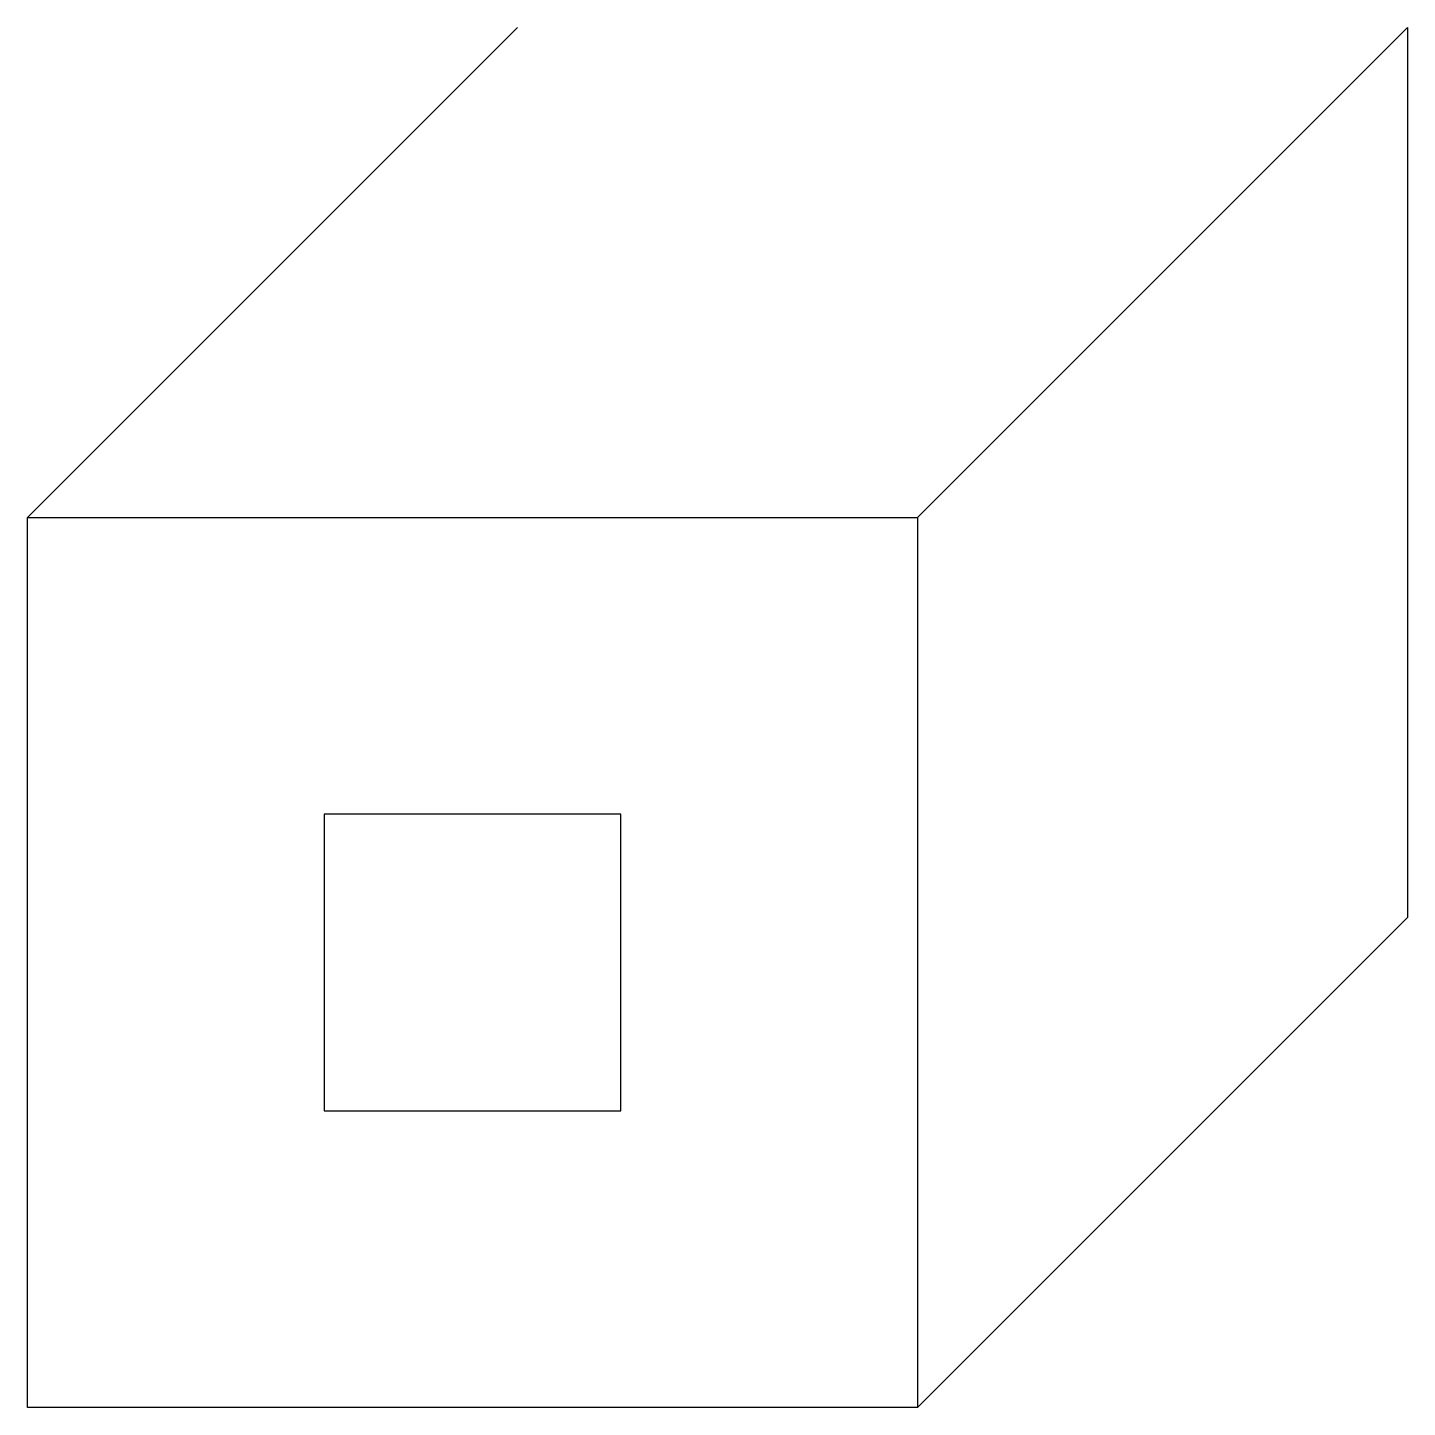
# Model space of a CAD drawing. Header units: inches. Extents: x 0 to 4.65, y 0 to 4.65.
import ezdxf

# ---------------------------------------------------------------- set-up
doc = ezdxf.new("R2010")
doc.units = ezdxf.units.IN
doc.header["$MEASUREMENT"] = 0

msp = doc.modelspace()

# ---------------------------------------------------------------- linework, layer by layer
for p, q in [((0, 3), (1.6523, 4.6523)), ((3, 3), (4.6523, 4.6523)), ((4.6523, 4.6523), (4.6523, 1.6523)), ((0, 0), (0, 3)), ((0, 3), (3, 3)), ((3, 3), (3, 0)), ((2, 2), (1, 2)), ((1, 2), (1, 1)), ((2, 1), (2, 2)), ((3, 0), (4.6523, 1.6523)), ((1, 1), (2, 1)), ((3, 0), (0, 0))]:
    msp.add_line(p, q)

doc.saveas('drawing.dxf')
